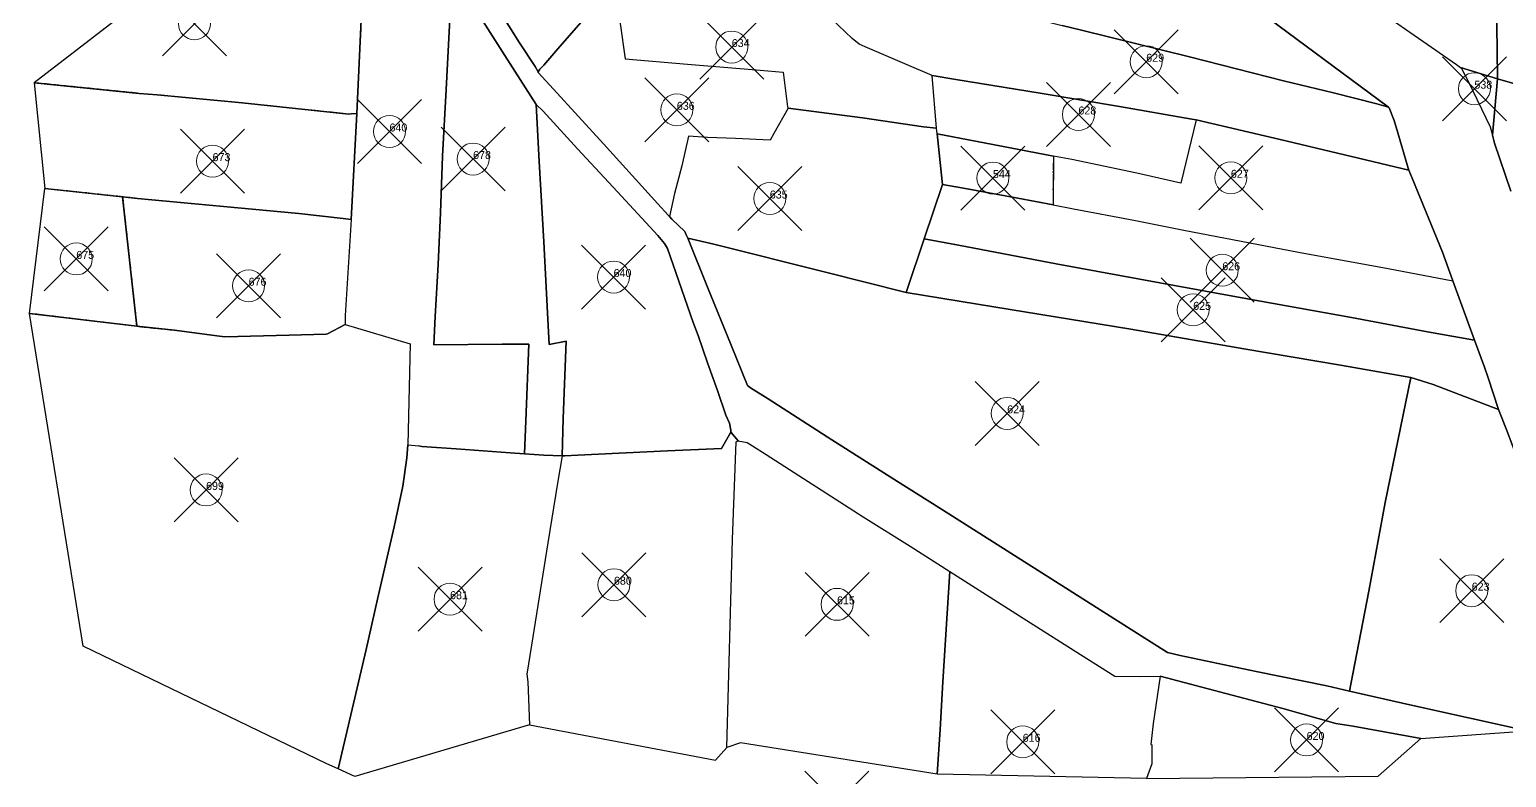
# Model space of a CAD drawing. Header units: millimetres. Extents: x -5 to 3014, y -2191 to 0.
# Drawn here: x 0 to 461.5, y -558.5 to -324.6 of the extents above; entities that cross this region are included whole.
import ezdxf

# ---------------------------------------------------------------- set-up
doc = ezdxf.new("R2010")
doc.units = ezdxf.units.MM
doc.header["$PDMODE"] = 35
doc.header["$PDSIZE"] = 10
for name, pattern in [('04b018', [5.49, 4.32, -0.54, 0.09, -0.54]), ('DASHED', [0.75, 0.5, -0.25]), ('DASHED2', [9.525, 6.35, -3.175])]:
    doc.linetypes.add(name, pattern=pattern)
doc.layers.add('Poly_Survey_Bndry', color=250, linetype='Continuous', lineweight=30)
doc.layers.add('Text_Survey_No', color=250, linetype='Continuous', lineweight=0)
doc.styles.get("Standard").update_dxf_attribs({"font": 'SakalBharati.ttf'})

msp = doc.modelspace()

# ---------------------------------------------------------------- linework, layer by layer
at = {"layer": 'Poly_Survey_Bndry'}
for points in [[(348.47, -257.75), (340.48, -258.83), (336.64, -259.19), (376.43, -286.83), (411.63, -311.69), (445.96, -335.58), (447.12, -336.54), (458.7, -340.09), (458.57, -330.82), (458.07, -297.08), (438.4, -290), (420.02, -283.36), (404.62, -277.97), (388.61, -272.31), (383.62, -270.59), (373.98, -267.29), (349.84, -258.7), (348.86, -258.31)], [(158.31, -348.09), (151.69, -337.63), (140.04, -319.56), (135.46, -312.22), (132.64, -307.83), (132.11, -307.21), (130.18, -343.42), (129.08, -364.18), (128.37, -381.93), (127.69, -398.13), (126.8, -414.37), (126.33, -423.18), (147.64, -423.02), (156.03, -422.99), (155.09, -446.95), (154.69, -457.3), (160.7, -457.73), (166.43, -457.88), (166.74, -446.25), (167.68, -422.09), (162.36, -423.1), (161.85, -413.25), (160.71, -390.98), (159.28, -365.87)], [(34.27, -344.6), (39.87, -345.08), (66.45, -347.61), (99.76, -351.06), (100.46, -351.01), (102.27, -350.89), (103.92, -314.76), (101.92, -314.96), (101.03, -315.07), (97.91, -315.44), (78.99, -315.97), (61.39, -314.94), (37.18, -313.67), (1.42, -341.29)], [(237.04, -349.19), (260.27, -352.27), (279.33, -355.02), (283.44, -355.47), (282.07, -339.03), (273.48, -335.36), (261.11, -330.07), (259.28, -329.25), (257.09, -327.41), (250.47, -321.22), (249.06, -319.9), (231.84, -317.48), (227.25, -316.83), (217.25, -315.43), (205.58, -313.7), (194.52, -312.17), (187.45, -311.08), (186.23, -315.58), (184.52, -322.77), (186.08, -333.77), (205.62, -335.47), (228.32, -337.34), (235.54, -337.95), (236.85, -348.79)], [(458.7, -340.09), (447.12, -336.54), (447.46, -336.82), (449.53, -340.83), (456.41, -355.11), (457.12, -357.64)], [(34.27, -344.6), (1.42, -341.29), (4.73, -374.34), (29.07, -376.94), (33.71, -377.44), (60.62, -379.96), (84.18, -382.18), (97.96, -383.72), (100.46, -384), (102.27, -350.89), (100.46, -351.01), (99.76, -351.06), (66.45, -347.61), (39.87, -345.08)], [(364.53, -352.92), (359.78, -372.67), (346.04, -369.5), (325.69, -365.32), (319.95, -364.22), (301.07, -360.6), (283.64, -357.29), (283.44, -355.47), (282.07, -339.03), (289.47, -340.3), (315.81, -344.57), (340.55, -348.69), (363.22, -352.68)], [(166.43, -457.88), (167.31, -457.91), (171.31, -457.7), (199.36, -456.31), (216.27, -455.58), (219.18, -450.54), (219.15, -449.89), (218.75, -447.72), (217.61, -445.17), (214.97, -437.47), (211.86, -428.84), (208.91, -420.34), (207.35, -416.18), (199.32, -393.11), (198.46, -391.48), (196.38, -389.06), (183.75, -375.43), (171.23, -361.95), (160.49, -350.14), (158.31, -348.09), (159.28, -365.87), (160.71, -390.98), (161.85, -413.25), (162.36, -423.1), (167.68, -422.09), (166.74, -446.25)], [(273.97, -406.86), (275.88, -400.94), (277.79, -395.39), (279.57, -390.1), (285.31, -373.05), (285.16, -372.12), (283.64, -357.29), (283.44, -355.47), (279.33, -355.02), (260.27, -352.27), (237.04, -349.19), (232.61, -357.14), (231.48, -359.18), (220.65, -358.68), (211.9, -358.39), (205.96, -357.95), (203.8, -367.25), (201.59, -375.95), (199.98, -383.09), (200.76, -383.89), (204.79, -387.76), (205.32, -389.01), (205.67, -389.88), (213.88, -391.79), (248.7, -400.49)], [(319.83, -379.44), (326.25, -380.65), (345.12, -384.28), (360.71, -387.36), (396.55, -394.22), (424.59, -399.36), (444.81, -403.25), (441.52, -394.22), (432.1, -371.07), (431.06, -368.62), (390.82, -359.05), (364.53, -352.92), (359.78, -372.67), (346.04, -369.5), (325.69, -365.32), (319.95, -364.22)], [(319.83, -379.44), (308.82, -377.37), (291.89, -374.22), (285.31, -373.05), (285.16, -372.12), (283.64, -357.29), (301.07, -360.6), (319.95, -364.22)], [(279.57, -390.1), (285.31, -373.05), (291.89, -374.22), (308.82, -377.37), (319.83, -379.44), (326.25, -380.65), (345.12, -384.28), (360.71, -387.36), (396.55, -394.22), (424.59, -399.36), (444.81, -403.25), (451.57, -421.8), (436.89, -419.19), (413.12, -414.67), (380.57, -408.85), (353.18, -403.82), (320.79, -397.92), (290.34, -392.1)], [(0, -413.39), (4.73, -374.34), (29.07, -376.94), (33.53, -417.42)], [(45.35, -418.62), (33.53, -417.42), (29.07, -376.94), (33.71, -377.44), (60.62, -379.96), (84.18, -382.18), (97.96, -383.72), (100.46, -384), (98.65, -414.03), (98.63, -416.88), (93.11, -419.82), (92.67, -419.84), (81.09, -420.22), (61, -420.73), (58.53, -420.37)], [(431.65, -433.45), (409.61, -429.56), (379.41, -424.49), (344.18, -418.33), (301.29, -411.32), (273.97, -406.86), (248.7, -400.49), (213.88, -391.79), (205.67, -389.88), (211.81, -405.21), (219.23, -423.31), (224.38, -435.89), (225.27, -436.6), (230.84, -440.04), (250.76, -452.88), (271.24, -465.94), (284.17, -474.01), (347.42, -514.18), (355.56, -519.43), (359.58, -520.3), (383.31, -525.33), (405.35, -529.84), (412.43, -531.45), (413.47, -526.01), (418.53, -500.19), (423.67, -472.53)], [(431.65, -433.45), (438.59, -435.62), (459.04, -443.45), (455.84, -433.53), (454.62, -430.16), (451.57, -421.8), (436.89, -419.19), (413.12, -414.67), (380.57, -408.85), (353.18, -403.82), (320.79, -397.92), (290.34, -392.1), (279.57, -390.1), (277.79, -395.39), (275.88, -400.94), (273.97, -406.86), (301.29, -411.32), (344.18, -418.33), (379.41, -424.49), (409.61, -429.56)], [(45.35, -418.62), (58.53, -420.37), (61, -420.73), (81.09, -420.22), (92.67, -419.84), (93.11, -419.82), (98.63, -416.88), (118.94, -422.89), (118.22, -454.48), (117.87, -458.57), (116.7, -467.41), (113.94, -480.06), (108.77, -502.73), (105.19, -518.42), (96.41, -555.76), (92.93, -554.18), (16.76, -517.43), (0, -413.39), (33.53, -417.42)], [(459.04, -443.45), (438.59, -435.62), (431.65, -433.45), (423.67, -472.53), (418.53, -500.19), (413.47, -526.01), (412.43, -531.45), (431.29, -535.72), (468.01, -543.85), (499.63, -549.78), (496.3, -541.11), (485.54, -513.11), (474.48, -483.87), (467.75, -466.12), (466.41, -462.61), (464.13, -456.62), (461.62, -450)], [(156.27, -541.99), (214.4, -553.05), (217.86, -549.06), (219.69, -484.07), (220.85, -453.54), (221.46, -453.18), (219.18, -450.54), (216.27, -455.58), (199.36, -456.31), (171.31, -457.7), (167.31, -457.91), (166.43, -457.88), (165.02, -466.47), (161.95, -485.11), (156.88, -517.12), (155.44, -526.13), (155.67, -528.51)], [(156.27, -541.99), (101.64, -558.14), (96.41, -555.76), (105.19, -518.42), (108.77, -502.73), (113.94, -480.06), (116.7, -467.41), (117.87, -458.57), (118.22, -454.48), (121.69, -454.77), (122.59, -454.95), (133.35, -455.74), (150.2, -456.99), (154.69, -457.3), (160.7, -457.73), (166.43, -457.88), (165.02, -466.47), (161.95, -485.11), (156.88, -517.12), (155.44, -526.13), (155.67, -528.51)], [(283.66, -557.47), (222.12, -547.66), (217.86, -549.06), (219.69, -484.07), (220.85, -453.54), (221.46, -453.18), (224.25, -453.79), (225.87, -454.8), (230.21, -457.49), (260.48, -477.01), (275.17, -486.19), (287.57, -494.11), (285.44, -528.6), (284.52, -543.5)], [(349.03, -558.77), (283.66, -557.47), (284.52, -543.5), (285.44, -528.6), (287.57, -494.11), (311.63, -509.4), (328.45, -520.05), (339.11, -526.74), (347.26, -526.88), (353.29, -526.74), (351.15, -541.54), (350.37, -548.11), (350.66, -548.3), (350.66, -551.56), (350.66, -554.17)], [(353.29, -526.74), (351.15, -541.54), (350.37, -548.11), (350.66, -548.3), (350.66, -551.56), (350.66, -554.17), (349.03, -558.77), (421.41, -558), (434.77, -546.24), (413.6, -542.42), (408.24, -541.54), (391.64, -536.92), (375.81, -532.71)]]:
    msp.add_lwpolyline(points, close=True, dxfattribs=at)
for points in [[(336.64, -259.19), (376.43, -286.83), (411.63, -311.69), (445.96, -335.58), (447.12, -336.54)], [(465.1, -269.45), (458.26, -269), (457.18, -269.03), (457.45, -278.87), (458.07, -297.08), (458.57, -330.82), (458.7, -340.09), (464.17, -341.61)], [(125.39, -284.01), (125.51, -284.11), (130.52, -292.48), (143.59, -313.59), (153.15, -328.82), (157.98, -336.24), (158.89, -337.89)], [(458.07, -297.08), (458.57, -330.82), (458.7, -340.09)], [(103.92, -314.76), (102.27, -350.89), (100.46, -384), (98.65, -414.03), (98.63, -416.88), (118.94, -422.89), (118.22, -454.48), (121.69, -454.77), (122.59, -454.95), (133.35, -455.74), (150.2, -456.99), (154.69, -457.3), (155.09, -446.95), (156.03, -422.99), (147.64, -423.02), (126.33, -423.18), (126.8, -414.37), (127.69, -398.13), (128.37, -381.93), (129.08, -364.18), (130.18, -343.42), (132.11, -307.21)], [(132.11, -307.21), (130.18, -343.42), (129.08, -364.18), (128.37, -381.93), (127.69, -398.13), (126.8, -414.37), (126.33, -423.18), (147.64, -423.02), (156.03, -422.99), (155.09, -446.95), (154.69, -457.3)], [(132.11, -307.21), (132.64, -307.83), (135.46, -312.22), (140.04, -319.56), (151.69, -337.63), (158.31, -348.09)], [(251.97, -305.65), (254.82, -306.41), (261.75, -308.05), (274.33, -311.16), (284.64, -313.73), (294.04, -316.09), (308.29, -319.71), (322.69, -323.39), (328.76, -324.86), (362.51, -333.15), (391.8, -340.69), (407.49, -344.42), (421.01, -347.85), (424.63, -348.88)], [(140.04, -319.56), (151.69, -337.63), (158.31, -348.09), (160.49, -350.14), (171.23, -361.95), (183.75, -375.43), (196.38, -389.06), (198.46, -391.48), (199.32, -393.11), (207.35, -416.18), (208.91, -420.34), (211.86, -428.84), (214.97, -437.47), (217.61, -445.17), (218.75, -447.72), (219.15, -449.89), (219.18, -450.54), (221.46, -453.18), (224.25, -453.79), (225.87, -454.8), (230.21, -457.49), (260.48, -477.01), (275.17, -486.19), (287.57, -494.11), (311.63, -509.4), (328.45, -520.05), (339.11, -526.74), (347.26, -526.88), (353.29, -526.74), (375.81, -532.71), (391.64, -536.92), (408.24, -541.54), (413.6, -542.42), (434.77, -546.24), (468.01, -543.85), (431.29, -535.72), (412.43, -531.45), (405.35, -529.84), (383.31, -525.33), (359.58, -520.3), (355.56, -519.43), (347.42, -514.18), (284.17, -474.01), (271.24, -465.94), (250.76, -452.88), (230.84, -440.04), (225.27, -436.6), (224.38, -435.89), (219.23, -423.31), (211.81, -405.21), (205.67, -389.88), (205.32, -389.01), (204.79, -387.76), (200.76, -383.89), (199.98, -383.09), (199.56, -382.67), (196.35, -379.08), (179.37, -360.39), (163.69, -343.29), (158.98, -338.04), (158.89, -337.89), (157.98, -336.24), (153.15, -328.82), (143.59, -313.59)], [(174.55, -319.89), (165.74, -329.95), (160.67, -335.75), (159.66, -336.78), (159.41, -337.05), (158.89, -337.89), (157.98, -336.24), (153.15, -328.82), (143.59, -313.59)], [(411.63, -311.69), (445.96, -335.58), (447.12, -336.54), (447.46, -336.82), (449.53, -340.83), (456.41, -355.11), (457.12, -357.64), (457.83, -360.18), (462.9, -375.18)], [(176.55, -317.61), (174.55, -319.89), (165.74, -329.95), (160.67, -335.75), (159.66, -336.78), (159.41, -337.05), (158.89, -337.89)], [(381.68, -317.07), (424.63, -348.88), (421.01, -347.85), (407.49, -344.42), (391.8, -340.69), (362.51, -333.15), (328.76, -324.86), (322.69, -323.39)], [(381.68, -317.07), (424.63, -348.88)], [(461.62, -450), (459.04, -443.45), (455.84, -433.53), (454.62, -430.16), (451.57, -421.8), (444.81, -403.25), (441.52, -394.22), (432.1, -371.07), (431.06, -368.62), (430.79, -367.99), (427.53, -356.91), (426.4, -353.07), (424.9, -349.08), (424.63, -348.88), (381.68, -317.07)], [(184.52, -322.77), (186.08, -333.77), (205.62, -335.47), (228.32, -337.34), (235.54, -337.95), (236.85, -348.79), (237.04, -349.19), (232.61, -357.14), (231.48, -359.18), (220.65, -358.68), (211.9, -358.39), (205.96, -357.95), (203.8, -367.25), (201.59, -375.95), (199.98, -383.09), (199.56, -382.67), (196.35, -379.08), (179.37, -360.39), (163.69, -343.29), (158.98, -338.04), (158.89, -337.89), (159.41, -337.05), (159.66, -336.78), (160.67, -335.75), (165.74, -329.95), (174.55, -319.89)], [(184.52, -322.77), (186.08, -333.77), (205.62, -335.47), (228.32, -337.34), (235.54, -337.95), (236.85, -348.79), (237.04, -349.19)], [(282.07, -339.03), (273.48, -335.36), (261.11, -330.07), (259.28, -329.25), (257.09, -327.41), (250.47, -321.22), (249.06, -319.9)], [(322.69, -323.39), (328.76, -324.86), (362.51, -333.15), (391.8, -340.69), (407.49, -344.42), (421.01, -347.85), (424.63, -348.88), (424.9, -349.08), (426.4, -353.07), (427.53, -356.91), (430.79, -367.99), (431.06, -368.62), (390.82, -359.05), (364.53, -352.92), (363.22, -352.68), (340.55, -348.69), (315.81, -344.57), (289.47, -340.3), (282.07, -339.03), (273.48, -335.36), (261.11, -330.07), (259.28, -329.25), (257.09, -327.41), (250.47, -321.22)], [(600.3, -328.39), (595.56, -328.9), (577.27, -330.41), (556.99, -332.06), (534.27, -333.95), (530.63, -334.14), (522.99, -334.86), (518.66, -335.72), (499.6, -339.88), (478.47, -344.49), (476.69, -344.68), (464.17, -341.61), (458.7, -340.09)], [(458.7, -340.09), (447.12, -336.54)], [(447.12, -336.54), (447.46, -336.82), (449.53, -340.83), (456.41, -355.11), (457.12, -357.64)], [(158.89, -337.89), (158.98, -338.04), (163.69, -343.29), (179.37, -360.39), (196.35, -379.08), (199.56, -382.67), (199.98, -383.09)], [(282.07, -339.03), (289.47, -340.3), (315.81, -344.57), (340.55, -348.69), (363.22, -352.68), (364.53, -352.92)], [(283.44, -355.47), (282.07, -339.03)], [(458.7, -340.09), (457.12, -357.64)], [(462.9, -375.18), (457.83, -360.18), (457.12, -357.64), (458.7, -340.09), (464.17, -341.61)], [(158.31, -348.09), (159.28, -365.87), (160.71, -390.98), (161.85, -413.25), (162.36, -423.1), (167.68, -422.09), (166.74, -446.25), (166.43, -457.88)], [(158.31, -348.09), (160.49, -350.14), (171.23, -361.95), (183.75, -375.43), (196.38, -389.06), (198.46, -391.48), (199.32, -393.11), (207.35, -416.18), (208.91, -420.34), (211.86, -428.84), (214.97, -437.47), (217.61, -445.17), (218.75, -447.72), (219.15, -449.89), (219.18, -450.54)], [(237.04, -349.19), (232.61, -357.14), (231.48, -359.18), (220.65, -358.68), (211.9, -358.39), (205.96, -357.95), (203.8, -367.25), (201.59, -375.95), (199.98, -383.09)], [(237.04, -349.19), (260.27, -352.27), (279.33, -355.02), (283.44, -355.47)], [(424.63, -348.88), (424.9, -349.08), (426.4, -353.07), (427.53, -356.91), (430.79, -367.99), (431.06, -368.62)], [(102.27, -350.89), (100.46, -384)], [(364.53, -352.92), (359.78, -372.67), (346.04, -369.5), (325.69, -365.32), (319.95, -364.22)], [(364.53, -352.92), (390.82, -359.05), (431.06, -368.62)], [(283.64, -357.29), (283.44, -355.47)], [(283.64, -357.29), (285.16, -372.12), (285.31, -373.05)], [(319.95, -364.22), (301.07, -360.6), (283.64, -357.29)], [(457.12, -357.64), (457.83, -360.18), (462.9, -375.18)], [(431.06, -368.62), (432.1, -371.07), (441.52, -394.22), (444.81, -403.25)], [(285.31, -373.05), (279.57, -390.1)], [(285.31, -373.05), (291.89, -374.22), (308.82, -377.37), (319.83, -379.44)], [(97.96, -383.72), (84.18, -382.18), (60.62, -379.96), (33.71, -377.44)], [(319.83, -379.44), (326.25, -380.65), (345.12, -384.28), (360.71, -387.36), (396.55, -394.22), (424.59, -399.36), (444.81, -403.25)], [(100.46, -384), (97.96, -383.72)], [(100.46, -384), (98.65, -414.03), (98.63, -416.88)], [(199.98, -383.09), (200.76, -383.89), (204.79, -387.76), (205.32, -389.01), (205.67, -389.88)], [(273.97, -406.86), (248.7, -400.49), (213.88, -391.79), (205.67, -389.88)], [(205.67, -389.88), (211.81, -405.21), (219.23, -423.31), (224.38, -435.89), (225.27, -436.6), (230.84, -440.04), (250.76, -452.88), (271.24, -465.94), (284.17, -474.01), (347.42, -514.18), (355.56, -519.43), (359.58, -520.3), (383.31, -525.33), (405.35, -529.84), (412.43, -531.45)], [(279.57, -390.1), (277.79, -395.39), (275.88, -400.94), (273.97, -406.86)], [(279.57, -390.1), (290.34, -392.1), (320.79, -397.92), (353.18, -403.82), (380.57, -408.85), (413.12, -414.67), (436.89, -419.19), (451.57, -421.8)], [(444.81, -403.25), (451.57, -421.8)], [(273.97, -406.86), (301.29, -411.32), (344.18, -418.33), (379.41, -424.49), (409.61, -429.56), (431.65, -433.45)], [(92.67, -419.84), (81.09, -420.22), (61, -420.73), (58.53, -420.37), (45.35, -418.62)], [(98.63, -416.88), (93.11, -419.82), (92.67, -419.84)], [(98.63, -416.88), (118.94, -422.89), (118.22, -454.48)], [(451.57, -421.8), (454.62, -430.16), (455.84, -433.53), (459.04, -443.45)], [(431.65, -433.45), (423.67, -472.53), (418.53, -500.19), (413.47, -526.01), (412.43, -531.45)], [(431.65, -433.45), (438.59, -435.62), (459.04, -443.45)], [(459.04, -443.45), (461.62, -450), (464.13, -456.62), (466.41, -462.61), (467.75, -466.12), (474.48, -483.87), (485.54, -513.11), (496.3, -541.11), (499.63, -549.78)], [(219.18, -450.54), (216.27, -455.58)], [(221.46, -453.18), (219.18, -450.54)], [(118.22, -454.48), (117.87, -458.57), (116.7, -467.41), (113.94, -480.06), (108.77, -502.73), (105.19, -518.42), (96.41, -555.76)], [(118.22, -454.48), (121.69, -454.77)], [(154.69, -457.3), (150.2, -456.99), (133.35, -455.74), (122.59, -454.95), (121.69, -454.77)], [(216.27, -455.58), (199.36, -456.31), (171.31, -457.7), (167.31, -457.91), (166.43, -457.88)], [(217.86, -549.06), (219.69, -484.07), (220.85, -453.54), (221.46, -453.18)], [(221.46, -453.18), (224.25, -453.79), (225.87, -454.8)], [(225.87, -454.8), (230.21, -457.49), (260.48, -477.01), (275.17, -486.19), (287.57, -494.11)], [(166.43, -457.88), (160.7, -457.73), (154.69, -457.3)], [(166.43, -457.88), (165.02, -466.47), (161.95, -485.11), (156.88, -517.12), (155.44, -526.13), (155.67, -528.51), (156.27, -541.99)], [(287.57, -494.11), (285.44, -528.6), (284.52, -543.5), (283.66, -557.47)], [(287.57, -494.11), (311.63, -509.4), (328.45, -520.05), (339.11, -526.74), (347.26, -526.88), (353.29, -526.74)], [(353.29, -526.74), (375.81, -532.71), (391.64, -536.92), (408.24, -541.54), (413.6, -542.42), (434.77, -546.24)], [(412.43, -531.45), (431.29, -535.72), (468.01, -543.85)]]:
    msp.add_lwpolyline(points, dxfattribs=at)
at = {"layer": 'Poly_Survey_Bndry', "linetype": 'DASHED2'}
for points in [[(103.92, -314.76), (102.27, -350.89)], [(100.46, -351.01), (99.76, -351.06), (66.45, -347.61), (39.87, -345.08), (34.27, -344.6)], [(102.27, -350.89), (100.46, -351.01)]]:
    msp.add_lwpolyline(points, dxfattribs=at)
at = {"layer": 'Poly_Survey_Bndry', "linetype": 'DASHED'}
for points in [[(34.27, -344.6), (1.42, -341.29)], [(29.07, -376.94), (4.73, -374.34)], [(29.07, -376.94), (33.53, -417.42)], [(33.71, -377.44), (29.07, -376.94)], [(33.53, -417.42), (0, -413.39)], [(33.53, -417.42), (45.35, -418.62)]]:
    msp.add_lwpolyline(points, dxfattribs=at)
at = {"layer": 'Poly_Survey_Bndry', "linetype": '04b018'}
msp.add_lwpolyline([(319.95, -364.22), (319.83, -379.44)], dxfattribs=at)
at = {"layer": 'Text_Survey_No'}
for p in [(51.52, -322.83), (219.43, -330.12), (348.96, -334.71), (451.5, -343.14), (202.27, -349.74), (327.76, -351.2), (112.47, -356.52), (138.61, -365.12), (57.19, -365.79), (301.06, -371.06), (375.4, -371), (231.32, -377.47), (14.6, -396.36), (182.51, -402.01), (372.72, -399.89), (68.46, -404.74), (363.63, -412.28), (305.5, -444.63), (55.17, -468.57), (182.62, -498.2), (131.41, -502.72), (450.66, -500.06), (252.33, -504.33), (310.36, -547.3), (399.07, -546.73), (252.32, -566.45)]:
    msp.add_point(p, dxfattribs=at)

# ---------------------------------------------------------------- texts
at = {"layer": 'Text_Survey_No', "linetype": 'DASHED'}
for s, p in [('634', (219.43, -330.12)), ('629', (348.96, -334.71)), ('538', (451.5, -343.14)), ('636', (202.27, -349.74)), ('628', (327.76, -351.2)), ('640', (112.47, -356.52)), ('673', (57.19, -365.79)), ('678', (138.61, -365.12)), ('544', (301.06, -371.06)), ('627', (375.4, -371)), ('635', (231.32, -377.47)), ('675', (14.6, -396.36)), ('640', (182.51, -402.01)), ('626', (372.72, -399.89)), ('676', (68.46, -404.74)), ('625', (363.63, -412.28)), ('624', (305.5, -444.63)), ('699', (55.17, -468.57)), ('680', (182.62, -498.2)), ('623', (450.66, -500.06)), ('681', (131.41, -502.72)), ('615', (252.33, -504.33)), ('620', (399.07, -546.73)), ('616', (310.36, -547.3))]:
    msp.add_text(s, height=2.5, dxfattribs=at).set_placement(p)

doc.saveas('drawing.dxf')
